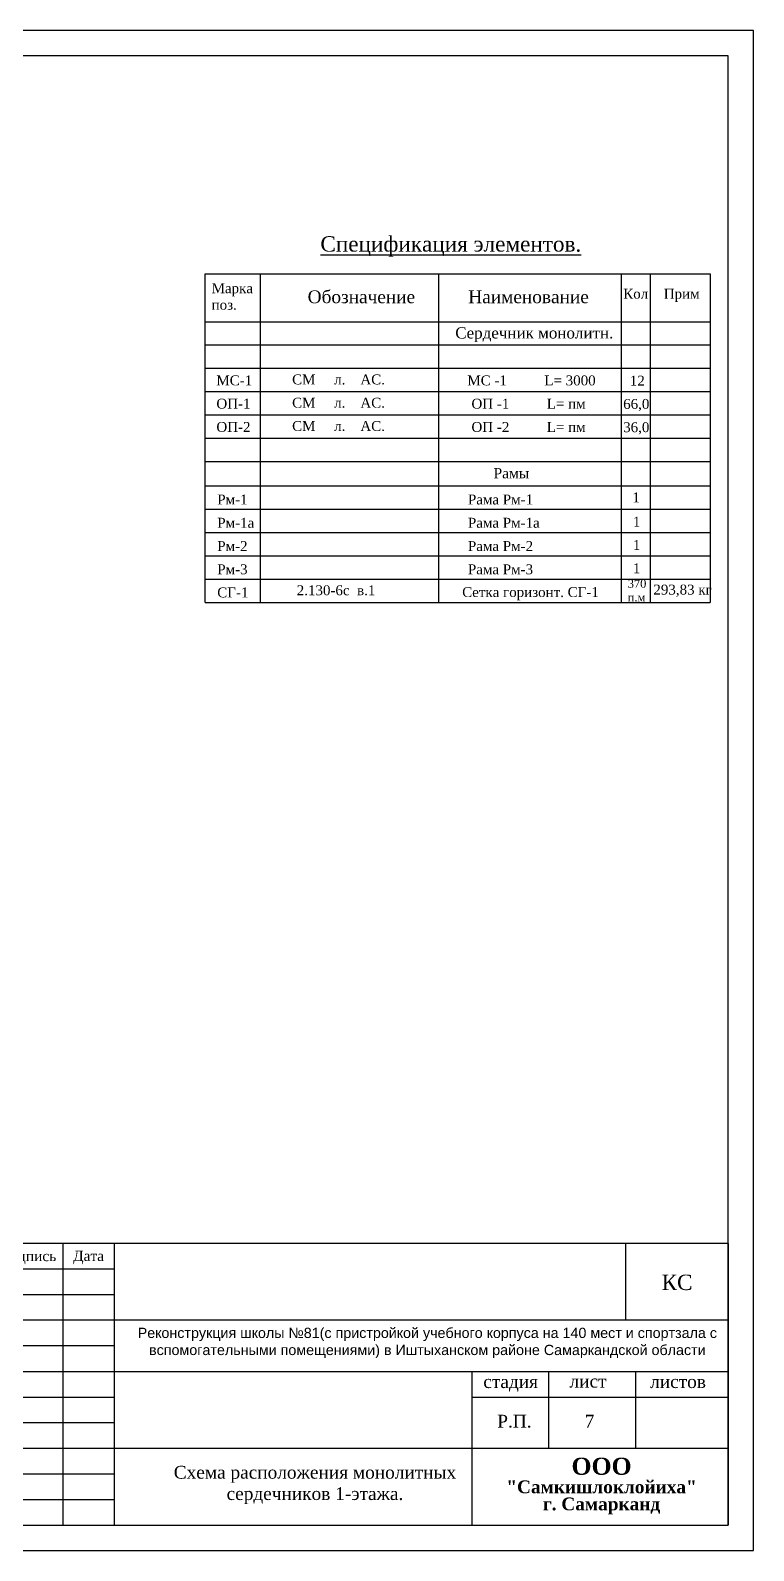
# Model space of a CAD drawing. Header units: millimetres. Extents: x 572274 to 2241483, y -888675 to -304135.
# Drawn here: x 1168754 to 1182891, y -645007 to -615307 of the extents above; entities that cross this region are included whole.
import ezdxf

# ---------------------------------------------------------------- set-up
doc = ezdxf.new("R2010")
doc.units = ezdxf.units.MM
doc.styles.add('Arial 3.', font='arial.ttf')
doc.styles.add('ISOCPEUR', font='isocpeui.ttf', dxfattribs={"height": 300})
doc.styles.get("Standard").update_dxf_attribs({"font": 'isocpeur.ttf'})
doc.styles.add('WMF-Times New Roman0', font='times.ttf')

# ---------------------------------------------------------------- blocks, each defined once
blk = doc.blocks.new('12')
at = {"color": 5, "lineweight": 30}
for p, q in [((4038680, 3054550), (4038680, 3049050)), ((4038680, 3054550), (4038680, 3049050)), ((4038680, 3054550), (4038680, 3049050)), ((4057180, 3054550), (4038680, 3054550)), ((4057180, 3054550), (4038680, 3054550)), ((4057180, 3054550), (4038680, 3054550)), ((4040380, 3054550), (4040380, 3049050)), ((4040380, 3054550), (4040380, 3049050)), ((4042680, 3054550), (4042680, 3049050)), ((4044180, 3054550), (4044180, 3049050)), ((4045180, 3054550), (4045180, 3049050)), ((4057180, 3049050), (4057180, 3054550)), ((4057180, 3054550), (4057180, 3049050)), ((4045180, 3054050), (4038680, 3054050)), ((4045180, 3053550), (4038680, 3053550)), ((4057180, 3053050), (4038680, 3053050)), ((4045180, 3052550), (4038680, 3052550)), ((4038680, 3052050), (4057180, 3052050)), ((4052180, 3049050), (4052180, 3052050)), ((4053680, 3050550), (4053680, 3052050)), ((4055380, 3050550), (4055380, 3052050)), ((4038680, 3051550), (4045180, 3051550)), ((4052180, 3051550), (4057180, 3051550)), ((4038680, 3051050), (4045180, 3051050)), ((4038680, 3050550), (4057180, 3050550)), ((4038680, 3050050), (4045180, 3050050)), ((4038680, 3049550), (4045180, 3049550)), ((4038680, 3049050), (4057180, 3049050))]:
    blk.add_line(p, q, dxfattribs=at)

msp = doc.modelspace()

# ---------------------------------------------------------------- linework, layer by layer
for p, q in [((1172169.05, -620062.529), (1182044.404, -620062.529)), ((1172169.05, -626481.57), (1172169.05, -620062.529)), ((1173243.685, -620062.529), (1173243.685, -626481.57)), ((1176732.208, -620062.529), (1176732.208, -626481.57)), ((1180302.795, -620062.529), (1180302.795, -626481.57)), ((1180868.406, -620062.529), (1180868.406, -626481.57)), ((1182044.404, -620062.529), (1182044.404, -626481.57)), ((1172169.05, -620997.882), (1182044.404, -620997.882)), ((1172169.05, -621452.716), (1182044.404, -621452.716)), ((1172169.05, -621907.549), (1182044.404, -621907.549)), ((1172169.05, -622362.383), (1182044.404, -622362.383)), ((1172169.05, -622817.216), (1182044.404, -622817.216)), ((1172169.05, -623272.05), (1182044.404, -623272.05)), ((1172169.05, -623726.883), (1182044.404, -623726.883)), ((1172169.05, -624207.403), (1182044.404, -624207.403)), ((1172169.05, -624662.236), (1182044.404, -624662.236)), ((1172169.05, -625117.07), (1182044.404, -625117.07)), ((1172169.05, -625571.903), (1182044.404, -625571.903)), ((1172169.05, -626026.737), (1182044.404, -626026.737)), ((1172169.05, -626481.57), (1182044.404, -626481.57))]:
    msp.add_line(p, q)
at = {"color": 5, "lineweight": 30}
msp.add_line((1180391.096, -640507.414), (1180391.096, -639007.414), dxfattribs=at)
at = {"lineweight": 25, "ltscale": 100}
msp.add_lwpolyline([(1140891.096, -645007.415), (1182891.096, -645007.415), (1182891.096, -615307.415), (1140891.096, -615307.415)], close=True, dxfattribs=at)
at = {"color": 1, "lineweight": 30}
msp.add_lwpolyline([(1142891.096, -644507.415), (1182391.096, -644507.415), (1182391.096, -615807.415), (1142891.096, -615807.415)], close=True, dxfattribs=at)

# ---------------------------------------------------------------- block references
msp.add_blockref('12', (-2874788.904, -3693557.772))

# ---------------------------------------------------------------- texts
at = {"attachment_point": 1, "style": 'WMF-Times New Roman0'}
for s, insert, char_height, width in [('\\pt389.26;    {\\H1.2379x;  \\LСпецификация элементов.}', (1173830.107, -619328.967), 242.3467, 10292.68253), ('{\\fTimes New Roman|b0|i0|c204|p18;Марка\\Pпоз.}', (1172296.696, -620247.31), 193.87736, 870.9381), ('Обозначение           Наименование', (1174173.018, -620386.608), 250, 7259.76795), ('{\\fTimes New Roman|b0|i0|c204|p18;Кол}', (1180342.373, -620354.983), 193.87736, 870.9381), ('Прим', (1181135.192, -620354.983), 193.8774, 870.9381), ('Сердечник монолитн.', (1177059.374, -621106.446), 220, 4765.91855), ('МС-1', (1172389.625, -622047.576), 193.8774, 870.9381), ('СМ     л.    АС.', (1173870.415, -622029.428), 193.87736, 2509.78431), ('МС -1          L= 3000', (1177295.822, -622048.503), 193.87736, 3859.60322), ('12', (1180471.327, -622053.019), 193.8774, 870.9381), ('ОП-1', (1172389.625, -622502.409), 193.8774, 870.9381), ('СМ     л.    АС.', (1173870.415, -622484.261), 193.87736, 2509.78431), ('ОП -1          L= пм', (1177375.822, -622503.336), 193.87736, 3859.60322), ('66,0', (1180341.327, -622507.853), 193.8774, 870.9381), ('ОП-2', (1172389.625, -622957.243), 193.8774, 870.9381), ('СМ     л.    АС.', (1173870.415, -622939.095), 193.87736, 2509.78431), ('ОП -2          L= пм', (1177375.822, -622958.17), 193.87736, 3859.60322), ('36,0', (1180341.327, -622962.687), 193.8774, 870.9381), ('Рамы', (1177808.164, -623858.573), 200, 1345.21018), ('Рм-1', (1172407.278, -624374.846), 193.8774, 870.9381), ('Рама Рм-1', (1177306.814, -624374.846), 193.8774, 1403.14949), ('1', (1180520.5, -624334.062), 193.877, 870.9381), ('Рм-1а', (1172407.278, -624829.68), 193.8774, 870.9381), ('Рама Рм-1а', (1177306.814, -624829.68), 193.8774, 1403.14949), ('1', (1180530.985, -624808.637), 193.877, 870.9381), ('Рм-2', (1172407.278, -625284.513), 193.8774, 870.9381), ('Рама Рм-2', (1177306.814, -625284.513), 193.8774, 1403.14949), ('1', (1180530.985, -625263.471), 193.877, 870.9381), ('Рм-3', (1172407.278, -625739.347), 193.8774, 870.9381), ('Рама Рм-3', (1177306.814, -625739.347), 193.8774, 1403.14949), ('1', (1180530.985, -625718.304), 193.877, 870.9381), ('370\\Pп.м', (1180432.166, -626036.556), 160, 331.20839), ('{\\fTimes New Roman|b0|i0|c204|p18;СГ-1}', (1172407.278, -626190.973), 193.87736, 870.9381), ('{\\fTimes New Roman|b0|i0|c204|p18;2.130-6c  в.1}', (1173960.266, -626148.616), 193.87736, 2509.78431), ('{\\fTimes New Roman|b0|i0|c204|p18;Сетка горизонт. СГ-1}', (1177194.623, -626183.476), 193.87736, 3316.46742), ('293,83 кг', (1180932.02, -626135.568), 193.8774, 1112.38355)]:
    msp.add_mtext(s, dxfattribs=dict(at, insert=insert, char_height=char_height, width=width))
at = {"color": 1, "linetype": 'ByBlock', "ltscale": 30, "char_height": 200, "width": 1404.02516, "attachment_point": 5}
for s, insert in [('{\\fTimes New Roman|b0|i0|c204|p18;\\C256;Подпись}', (1168700.614, -639282.04)), ('{\\fTimes New Roman|b0|i0|c204|p18;\\C256;Дата}', (1169890.614, -639282.04))]:
    msp.add_mtext(s, dxfattribs=dict(at, insert=insert))
at = {"attachment_point": 1}
for s, insert, char_height, width in [('{\\fTimes New Roman|b0|i0|c204|p18;КС}', (1181092.062, -639616.639), 300, 971.01286), ('{\\fTimes New Roman|b0|i0|c204|p18;стадия}', (1177607.528, -641580.996), 250, 1500), ('{\\fTimes New Roman|b0|i0|c204|p18;лист}', (1179293.447, -641573.644), 250, 1500), ('{\\fTimes New Roman|b0|i0|c204|p18;листов}', (1180868.934, -641580.996), 250, 1500), ('{\\fTimes New Roman|b0|i0|c204|p18;Р.П.           7}', (1177879.553, -642353.197), 250, 3138.50455)]:
    msp.add_mtext(s, dxfattribs=dict(at, insert=insert, char_height=char_height, width=width))
at = {"color": 0, "linetype": 'ByBlock', "insert": (1176513.334, -640653.87), "char_height": 200, "width": 11599.6853, "attachment_point": 2, "style": 'ISOCPEUR'}
msp.add_mtext('{\\fArial|b0|i0|c204|p34;\\C256;Реконструкция школы №81(с пристройкой учебного корпуса на 140 мест и спортзала с вспомогательными помещениями) в Иштыханском районе Самаркандской области}', dxfattribs=at)
at = {"lineweight": 30, "insert": (1179918.593, -643192.549), "char_height": 250, "width": 5723.33111, "attachment_point": 2, "line_spacing_factor": 0.8, "style": 'Arial 3.'}
msp.add_mtext('{\\fTimes New Roman Cyr|b1|i0|c0|p18;\\H1.333x;\\C250;OOO\\fTimes New Roman Cyr|b1|i0|c204|p18; \\fTimes New Roman Cyr|b1|i0|c0|p18;\\P\\fTimes New Roman Cyr|b1|i0|c204|p18;\\H0.7502x;"Самкишлоклойиха" \\Pг. Самарканд}', dxfattribs=at)
at = {"color": 0, "insert": (1174316.413, -643352.15), "char_height": 250, "width": 6124.6977, "attachment_point": 2}
msp.add_mtext('\\pt500;{\\fTimes New Roman|b0|i0|c204|p18;\\C256;Схема расположения монолитных сердечников 1-этажа.  }', dxfattribs=at)

doc.saveas('drawing.dxf')
